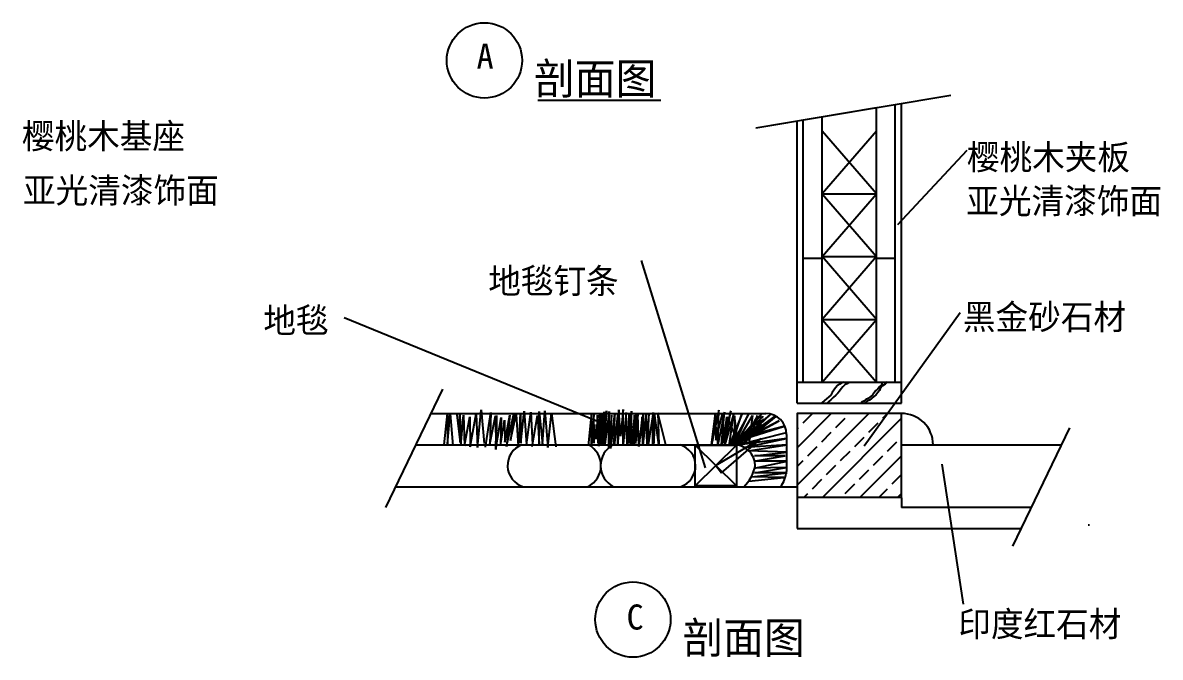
# Model space of a CAD drawing. Header units: metres. Extents: x 108 to 5381, y 254 to 7015.
# Drawn here: x 2658 to 5378, y 3111 to 4627 of the extents above; entities that cross this region are included whole.
import ezdxf

# ---------------------------------------------------------------- set-up
doc = ezdxf.new("R2010")
doc.units = ezdxf.units.M
for name, color, linetype in [('3', 3, 'Continuous'), ('4', 4, 'Continuous'), ('7', 7, 'Continuous'), ('BH', 3, 'Continuous'), ('DIM', 3, 'Continuous'), ('TEXT', 3, 'Continuous')]:
    doc.layers.add(name, color=color, linetype=linetype)
doc.dimstyles.get("Standard").update_dxf_attribs({"dimtxt": 2.5, "dimasz": 2.5, "dimexe": 1.25, "dimexo": 0.625, "dimtad": 1, "dimcen": 2.5, "dimazin": 3, "dimtfac": 1, "dimtmove": 0, "dimatfit": 3})

msp = doc.modelspace()

# ---------------------------------------------------------------- hatches: boundary and pattern name
at = {"layer": '4'}
h = msp.add_hatch(dxfattribs=at)
h.set_pattern_fill('ANSI33', scale=10)
h.paths.add_polyline_path([(4509.39, 3693.33), (4509.39, 3518.33), (4509.39, 3493.33), (4759.39, 3493.33), (4759.39, 3693.33)])
h = msp.add_hatch(dxfattribs=at)
h.set_pattern_fill('ANSI33', scale=200)
h.paths.add_polyline_path([(5129.47, 3618.33), (4759.39, 3618.33), (4759.39, 3468.33), (5073.31, 3468.33)])
h = msp.add_hatch(dxfattribs=at)
h.set_pattern_fill('AR-CONC', scale=2.5)
h.paths.add_polyline_path([(5264.01, 3468.33), (4759.39, 3468.33), (4759.39, 3493.33), (4509.39, 3493.33), (4509.39, 3418.33), (5264.01, 3418.33)])
at = {"layer": 'BH'}
h = msp.add_hatch(dxfattribs=at)
h.set_pattern_fill('DOLMIT', scale=80)
h.paths.add_polyline_path([(4569.39, 4402.6), (4524.39, 4395.06), (4524.39, 3768.33), (4569.39, 3768.33)])
h.paths.add_polyline_path([(4699.39, 3768.33), (4744.39, 3768.33), (4744.39, 4431.96), (4699.39, 4424.41)])

# ---------------------------------------------------------------- linework, layer by layer
at = {"layer": '3'}
for p, q in [((4410.5, 4375.95), (4877.52, 4454.29)), ((4410.5, 4375.95), (4699.39, 4424.41)), ((4699.39, 4218.33), (4569.39, 4368.33)), ((4699.39, 4368.33), (4569.39, 4218.33)), ((4569.39, 4068.33), (4699.39, 4218.33)), ((4569.39, 4218.33), (4699.39, 4068.33)), ((4569.39, 4218.33), (4699.39, 4218.33)), ((4569.39, 4068.33), (4699.39, 4068.33)), ((4699.39, 3918.33), (4569.39, 4068.33)), ((4699.39, 4068.33), (4569.39, 3918.33)), ((4569.39, 3768.33), (4699.39, 3918.33)), ((4569.39, 3918.33), (4699.39, 3768.33)), ((4569.39, 3918.33), (4699.39, 3918.33))]:
    msp.add_line(p, q, dxfattribs=at)
at = {"layer": '4'}
for p, q in [((4601.34, 3754.84), (4597.66, 3748.95)), ((4606.5, 3759.99), (4601.34, 3754.84)), ((4611.66, 3763.67), (4606.5, 3759.99)), ((4616.81, 3766.61), (4611.66, 3763.67)), ((4619.02, 3757.04), (4614.6, 3751.89)), ((4621.97, 3768.08), (4616.81, 3766.61)), ((4624.18, 3762.2), (4619.02, 3757.04)), ((4629.34, 3764.4), (4624.18, 3762.2)), ((4634.49, 3767.35), (4629.34, 3764.4)), ((4707.42, 3757.78), (4702.27, 3751.89)), ((4712.58, 3762.93), (4707.42, 3757.78)), ((4714.05, 3759.25), (4708.16, 3753.36)), ((4713.32, 3768.08), (4712.58, 3762.93)), ((4719.95, 3763.67), (4714.05, 3759.25)), ((4725.1, 3768.82), (4719.95, 3763.67)), ((4590.29, 3737.18), (4574.82, 3723.93)), ((4593.24, 3743.06), (4590.29, 3737.18)), ((4596.19, 3731.29), (4590.29, 3726.14)), ((4597.66, 3748.95), (4593.24, 3743.06)), ((4602.08, 3737.18), (4596.19, 3731.29)), ((4607.24, 3741.59), (4602.08, 3737.18)), ((4610.92, 3746.74), (4607.24, 3741.59)), ((4614.6, 3751.89), (4610.92, 3746.74)), ((4674.27, 3726.87), (4669.12, 3722.46)), ((4679.43, 3729.08), (4674.27, 3726.87)), ((4684.59, 3732.76), (4679.43, 3729.08)), ((4687.53, 3729.08), (4682.38, 3725.4)), ((4689.74, 3737.18), (4684.59, 3732.76)), ((4692.69, 3733.5), (4687.53, 3729.08)), ((4697.11, 3747.48), (4689.74, 3737.18)), ((4697.85, 3737.18), (4692.69, 3733.5)), ((4702.27, 3751.89), (4697.11, 3747.48)), ((4702.27, 3743.06), (4697.85, 3737.18)), ((4706.69, 3748.21), (4702.27, 3743.06)), ((4708.16, 3753.36), (4706.69, 3748.21)), ((3745.04, 3611.71), (3754.01, 3702.28)), ((3754.01, 3702.28), (3760.98, 3621.66)), ((4054.13, 3699.94), (4047.15, 3621.31)), ((4050.14, 3620.32), (4054.13, 3699.94)), ((4083.02, 3701.93), (4081.03, 3616.34)), ((4087, 3639.23), (4083.02, 3701.93)), ((4093.98, 3702.92), (4087, 3639.23)), ((4093.98, 3620.32), (4093.98, 3702.92)), ((4322.21, 3700.83), (4304.78, 3618.55)), ((4319.83, 3619.34), (4322.21, 3700.83)), ((4569.67, 3719.51), (4566.72, 3718.04)), ((4574.82, 3723.93), (4569.67, 3719.51)), ((4585.14, 3721.72), (4581.45, 3718.04)), ((4590.29, 3726.14), (4585.14, 3721.72)), ((4663.96, 3720.25), (4662.49, 3718.04)), ((4669.12, 3722.46), (4663.96, 3720.25)), ((4672.06, 3719.51), (4670.59, 3718.04)), ((4677.22, 3722.46), (4672.06, 3719.51)), ((4682.38, 3725.4), (4677.22, 3722.46)), ((3633.28, 3693.33), (4434.39, 3693.33)), ((3665.34, 3618.68), (3673.31, 3693.32)), ((3673.31, 3693.32), (3673.31, 3620.67)), ((3673.31, 3620.67), (3680.28, 3692.33)), ((3680.28, 3692.33), (3686.26, 3616.69)), ((3696.22, 3690.34), (3704.19, 3623.66)), ((3703.2, 3693.32), (3705.19, 3616.69)), ((3704.19, 3623.66), (3703.2, 3693.32)), ((3705.19, 3616.69), (3712.16, 3689.34)), ((3712.16, 3689.34), (3714.16, 3615.69)), ((3714.16, 3615.69), (3727.11, 3685.36)), ((3727.11, 3685.36), (3728.1, 3613.7)), ((3728.1, 3613.7), (3742.05, 3692.33)), ((3742.05, 3692.33), (3745.04, 3611.71)), ((3764.12, 3612.97), (3777.08, 3695.57)), ((3777.08, 3695.57), (3775.08, 3619.94)), ((3775.08, 3619.94), (3788.03, 3687.61)), ((3788.03, 3687.61), (3789.03, 3607)), ((3789.03, 3607), (3791.02, 3688.61)), ((3791.02, 3688.61), (3790.03, 3613.97)), ((3790.03, 3613.97), (3801.98, 3683.63)), ((3801.98, 3683.63), (3799.99, 3616.95)), ((3799.99, 3616.95), (3809.95, 3677.66)), ((3809.95, 3677.66), (3810.95, 3624.91)), ((3810.95, 3624.91), (3822.91, 3689.6)), ((3814.94, 3613.97), (3831.87, 3692.59)), ((3822.91, 3689.6), (3814.94, 3613.97)), ((3831.87, 3692.59), (3823.9, 3628.89)), ((3823.9, 3628.89), (3837.85, 3691.59)), ((3837.85, 3691.59), (3842.83, 3614.96)), ((3845.18, 3621.99), (3848.17, 3694.64)), ((3848.17, 3694.64), (3849.16, 3621.99)), ((3849.16, 3621.99), (3857.13, 3698.62)), ((3857.13, 3698.62), (3862.12, 3618.01)), ((3862.12, 3618.01), (3873.08, 3696.63)), ((3873.08, 3696.63), (3877.06, 3619)), ((3875.61, 3614.71), (3888.57, 3688.36)), ((3888.57, 3688.36), (3892.55, 3619.69)), ((3892.55, 3619.69), (3892.55, 3698.31)), ((3892.55, 3698.31), (3900.52, 3619.69)), ((3900.52, 3619.69), (3906.5, 3699.31)), ((3906.5, 3699.31), (3913.47, 3611.73)), ((3913.47, 3611.73), (3922.44, 3694.33)), ((3922.44, 3694.33), (3932.4, 3613.72)), ((4018.26, 3694.96), (4010.29, 3616.34)), ((4018.26, 3619.32), (4018.26, 3694.96)), ((4023.24, 3690.98), (4018.26, 3619.32)), ((4023.24, 3622.31), (4023.24, 3690.98)), ((4032.21, 3688.99), (4029.22, 3632.26)), ((4034.2, 3622.31), (4032.21, 3688.99)), ((4038.18, 3693.96), (4034.2, 3622.31)), ((4035.19, 3615.34), (4038.18, 3693.96)), ((4042.17, 3692.97), (4035.19, 3615.34)), ((4046.15, 3692.97), (4039.18, 3619.32)), ((4039.18, 3619.32), (4042.17, 3692.97)), ((4048.15, 3696.95), (4045.16, 3620.32)), ((4045.16, 3620.32), (4046.15, 3692.97)), ((4047.15, 3621.31), (4048.15, 3696.95)), ((4060.1, 3697.95), (4050.14, 3620.32)), ((4059.11, 3612.35), (4060.1, 3697.95)), ((4066.08, 3688.99), (4059.11, 3612.35)), ((4074.05, 3692.97), (4063.09, 3615.34)), ((4063.09, 3615.34), (4074.05, 3691.97)), ((4074.05, 3691.97), (4063.09, 3609.37)), ((4063.09, 3609.37), (4066.08, 3688.99)), ((4081.03, 3694.96), (4072.06, 3616.34)), ((4072.06, 3616.34), (4074.05, 3692.97)), ((4081.03, 3616.34), (4081.03, 3694.96)), ((4100.95, 3695.95), (4093.98, 3620.32)), ((4102.95, 3619.32), (4100.95, 3695.95)), ((4107.93, 3694.96), (4102.95, 3619.32)), ((4113.9, 3698.94), (4106.93, 3621.31)), ((4106.93, 3621.31), (4109.92, 3694.96)), ((4109.92, 3694.96), (4107.93, 3623.3)), ((4107.93, 3623.3), (4107.93, 3694.96)), ((4112.91, 3616.34), (4113.9, 3698.94)), ((4120.88, 3688.99), (4112.91, 3616.34)), ((4123.87, 3692.97), (4118.89, 3619.32)), ((4118.89, 3619.32), (4120.88, 3688.99)), ((4122.87, 3621.31), (4123.87, 3692.97)), ((4128.85, 3691.97), (4122.87, 3621.31)), ((4130.84, 3614.34), (4128.85, 3691.97)), ((4138.81, 3685.01), (4130.84, 3614.34)), ((4140.81, 3617.33), (4138.81, 3685.01)), ((4148.78, 3692.97), (4140.81, 3617.33)), ((4140.81, 3617.33), (4141.8, 3690.98)), ((4141.8, 3690.98), (4140.81, 3617.33)), ((4150.77, 3620.32), (4148.78, 3692.97)), ((4154.75, 3694.96), (4150.77, 3620.32)), ((4165.71, 3695.95), (4153.76, 3618.33)), ((4153.76, 3618.33), (4154.75, 3694.96)), ((4164.72, 3620.32), (4165.71, 3695.95)), ((4166.71, 3689.98), (4164.72, 3620.32)), ((4168.7, 3693.96), (4166.71, 3621.31)), ((4166.71, 3621.31), (4166.71, 3689.98)), ((4178.67, 3618.33), (4168.7, 3693.96)), ((4195.6, 3618.33), (4176.67, 3694.96)), ((4176.67, 3694.96), (4178.67, 3618.33)), ((4304.78, 3618.55), (4314.29, 3692.91)), ((4314.29, 3692.91), (4315.08, 3629.63)), ((4315.08, 3629.63), (4330.92, 3692.12)), ((4335.67, 3696.08), (4319.83, 3619.34)), ((4350.72, 3699.24), (4328.54, 3619.34)), ((4328.54, 3619.34), (4335.67, 3696.08)), ((4330.92, 3692.12), (4334.09, 3622.51)), ((4334.09, 3622.51), (4341.21, 3685)), ((4336.46, 3619.34), (4350.72, 3699.24)), ((4358.64, 3693.71), (4336.46, 3619.34)), ((4341.21, 3685), (4368.14, 3624.88)), ((4346.76, 3616.18), (4358.64, 3693.71)), ((4377.64, 3691.33), (4346.76, 3616.18)), ((4393.48, 3691.33), (4353.09, 3619.34)), ((4353.09, 3619.34), (4377.64, 3691.33)), ((4425.16, 3692.91), (4360.22, 3620.13)), ((4360.22, 3620.13), (4393.48, 3691.33)), ((4360.22, 3687.38), (4361.01, 3616.18)), ((4368.14, 3624.88), (4360.22, 3687.38)), ((4361.01, 3616.18), (4402.99, 3688.17)), ((4361.8, 3619.34), (4444.96, 3689.75)), ((4361.8, 3617.76), (4456.84, 3686.59)), ((4456.84, 3686.59), (4361.8, 3619.34)), ((4363.39, 3616.97), (4425.16, 3692.91)), ((4428.33, 3685.79), (4365.76, 3628.84)), ((4444.96, 3689.75), (4369.72, 3619.34)), ((4369.72, 3619.34), (4458.42, 3685.79)), ((4458.42, 3685.79), (4380.02, 3621.72)), ((4386.35, 3632), (4466.34, 3675.51)), ((4466.34, 3675.51), (4386.35, 3633.58)), ((4414.87, 3688.17), (4389.52, 3641.49)), ((4389.52, 3641.49), (4429.91, 3678.67)), ((4393.48, 3657.31), (4415.66, 3682.63)), ((4429.91, 3678.67), (4393.48, 3657.31)), ((4402.99, 3688.17), (4395.07, 3628.04)), ((4395.07, 3628.04), (4414.87, 3688.17)), ((4415.66, 3682.63), (4428.33, 3685.79)), ((4025.23, 3667.09), (4023.24, 3622.31)), ((4029.22, 3632.26), (4025.23, 3667.09)), ((4361.38, 3617), (4484.55, 3648.17)), ((4365.76, 3628.84), (4423.58, 3667.6)), ((4476.64, 3662.06), (4374.48, 3635.16)), ((4423.58, 3667.6), (4386.35, 3632)), ((4386.35, 3633.58), (4476.64, 3662.06)), ((3597.19, 3618.33), (4359.39, 3618.33)), ((4422.96, 3632.58), (4315.18, 3569.3)), ((4328.46, 3551.33), (4422.96, 3632.58)), ((4484.55, 3633.4), (4361.38, 3617)), ((4380.02, 3621.72), (4363.39, 3616.97)), ((4374.48, 3635.16), (4380.02, 3625.67)), ((4382.72, 3612.08), (4484.55, 3633.4)), ((4486.19, 3618.64), (4382.72, 3612.08)), ((4392.58, 3603.87), (4486.19, 3618.64)), ((4484.39, 3643.33), (4484.39, 3554.46)), ((4364.27, 3617.87), (4266.08, 3520.74)), ((4266.08, 3617.87), (4364.27, 3520.74)), ((4486.19, 3600.59), (4392.58, 3603.87)), ((4405.72, 3579.27), (4481.26, 3592.39)), ((4407.36, 3592.39), (4486.19, 3600.59)), ((4481.26, 3592.39), (4407.36, 3592.39)), ((4315.18, 3569.3), (4315.18, 3569.3)), ((4315.18, 3569.3), (4315.18, 3569.3)), ((4315.18, 3569.3), (4315.18, 3569.3)), ((4315.18, 3569.3), (4315.18, 3569.3)), ((4315.18, 3569.3), (4315.18, 3569.3)), ((4315.18, 3569.3), (4315.18, 3569.3)), ((4315.18, 3569.3), (4315.18, 3569.3)), ((4315.18, 3569.3), (4328.46, 3551.33)), ((4486.19, 3579.27), (4405.72, 3579.27)), ((4407.36, 3562.86), (4486.19, 3579.27)), ((4407.36, 3551.38), (4484.55, 3564.5)), ((4484.55, 3564.5), (4407.36, 3562.86)), ((4394.22, 3531.69), (4477.98, 3539.89)), ((4400.79, 3541.53), (4486.19, 3551.38)), ((4477.98, 3539.89), (4400.79, 3541.53)), ((4486.19, 3551.38), (4407.36, 3551.38)), ((3549.06, 3518.33), (4509.39, 3518.33)), ((4509.39, 3493.33), (4509.39, 3418.33)), ((4509.39, 3418.33), (5045.18, 3418.33))]:
    msp.add_line(p, q, dxfattribs=at)
msp.add_lwpolyline([(4266.08, 3617.87), (4364.27, 3617.87), (4364.27, 3520.74), (4266.08, 3520.74)], close=True, dxfattribs=at)
for centre, radius, start, end in [((4434.39, 3643.33), 50, 0, 90), ((4759.87, 3618.55), 74.79, 359.84, 90.65), ((3869.8, 3569.05), 52.75, 110.88, 254.06), ((3983.83, 3568.63), 56.65, 297.39, 61.32), ((4096.12, 3568.63), 56.65, 118.68, 242.61), ((4214.3, 3568.1), 52.49, 288.54, 73.12), ((4359.39, 3568.33), 50, 0, 90), ((4321.83, 3583.89), 88.93, 312.51, 349.93), ((4413.09, 3562.05), 71.7, 322.43, 353.92)]:
    msp.add_arc(centre, radius, start, end, dxfattribs=at)
at = {"layer": '7'}
for p, q in [((4759.39, 3718.33), (4759.39, 4434.48)), ((4699.39, 3768.33), (4699.39, 4424.41)), ((4744.39, 3768.33), (4744.39, 4431.96)), ((4509.39, 3718.33), (4509.39, 4392.54)), ((4524.39, 3768.33), (4524.39, 4395.06)), ((4569.39, 3768.33), (4569.39, 4402.6)), ((4509.39, 3768.33), (4759.39, 3768.33)), ((4509.39, 3718.33), (4759.39, 3718.33)), ((4759.39, 3618.33), (5141.44, 3618.33)), ((4409.39, 3568.33), (4409.39, 3568.33)), ((4759.39, 3491.81), (4759.39, 3468.33)), ((5069.25, 3468.33), (4759.39, 3468.33))]:
    msp.add_line(p, q, dxfattribs=at)
msp.add_lwpolyline([(4759.39, 3693.33), (4509.39, 3693.33), (4509.39, 3518.33), (4509.39, 3493.33), (4759.39, 3493.33)], close=True, dxfattribs=at)
at = {"layer": 'BH'}
for p, q in [((3661.34, 3751.62), (3525.07, 3468.49)), ((5161.01, 3658.98), (5024.74, 3375.86))]:
    msp.add_line(p, q, dxfattribs=at)
at = {"layer": 'TEXT'}
msp.add_line((3889.62, 4441.99), (4183.49, 4441.99), dxfattribs=at)
for centre in [(3761.84, 4537.24), (4116.87, 3200.63)]:
    msp.add_circle(centre, 90, dxfattribs=at)

# ---------------------------------------------------------------- texts
at = {"layer": '4'}
for s, p in [('樱桃木基座', (2655.71, 4326.3)), (' 樱桃木夹板', (4874.8, 4276.07)), ('亚光清漆饰面', (2658.4, 4196.52)), ('亚光清漆饰面', (4914.3, 4171.13)), ('地毯钉条', (3771.01, 3979.93)), ('地毯', (3233.17, 3885.75)), ('黑金砂石材', (4906.21, 3894.12)), ('印度红石材', (4895.06, 3160.11))]:
    msp.add_text(s, height=60, dxfattribs=at).set_placement(p)
at = {"layer": 'DIM'}
for s, p in [('A', (3743.03, 4517.62)), ('C', (4101.73, 3176.79))]:
    msp.add_text(s, height=60, dxfattribs=at).set_placement(p)
at = {"layer": 'TEXT'}
for p in [(3880.42, 4456.17), (4235.45, 3119.56)]:
    msp.add_text('剖面图', height=75, dxfattribs=at).set_placement(p)

# ---------------------------------------------------------------- leaders
at = {"layer": 'BH'}
for points in [[(4750.62, 4145.1), (4916.12, 4322.51)], [(4290.36, 3563.42), (4137.22, 4059.36)], [(4096.62, 3648.09), (3426.57, 3922.27)], [(4669.79, 3615.83), (4899.86, 3934.36)], [(4855.29, 3572.5), (4907.05, 3237.84)]]:
    msp.add_leader(points, dimstyle='Standard', dxfattribs=at)

doc.saveas('drawing.dxf')
